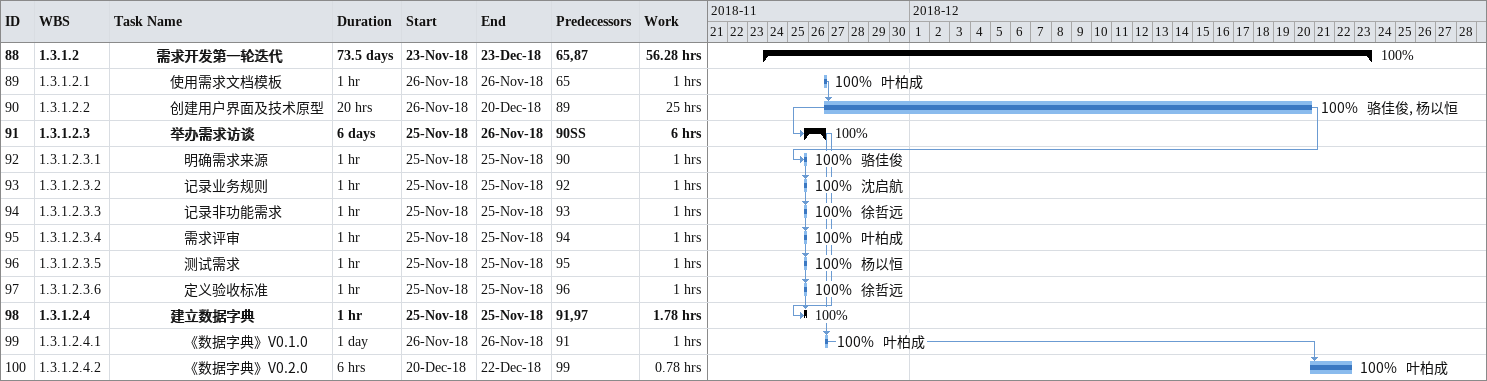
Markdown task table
| ID | WBS | Task | Duration | Start | Finish | Predecessors | Resources | % complete | Work (h) |
|---|---|---|---|---|---|---|---|---|---|
| 88 | 1.3.1.2 | **需求开发第一轮迭代** | 73.5d | 2018-11-23 | 2018-12-23 | 65, 87 |  | 100 | 56.28 |
| 89 | 1.3.1.2.1 | 使用需求文档模板 | 1h | 2018-11-26 | 2018-11-26 | 65 | 叶柏成 | 100 | 1 |
| 90 | 1.3.1.2.2 | 创建用户界面及技术原型 | 20h | 2018-11-26 | 2018-12-20 | 89 | 骆佳俊, 杨以恒 | 100 | 25 |
| 91 | 1.3.1.2.3 | **举办需求访谈** | 6d | 2018-11-25 | 2018-11-26 | 90SS |  | 100 | 6 |
| 92 | 1.3.1.2.3.1 | 明确需求来源 | 1h | 2018-11-25 | 2018-11-25 | 90 | 骆佳俊 | 100 | 1 |
| 93 | 1.3.1.2.3.2 | 记录业务规则 | 1h | 2018-11-25 | 2018-11-25 | 92 | 沈启航 | 100 | 1 |
| 94 | 1.3.1.2.3.3 | 记录非功能需求 | 1h | 2018-11-25 | 2018-11-25 | 93 | 徐哲远 | 100 | 1 |
| 95 | 1.3.1.2.3.4 | 需求评审 | 1h | 2018-11-25 | 2018-11-25 | 94 | 叶柏成 | 100 | 1 |
| 96 | 1.3.1.2.3.5 | 测试需求 | 1h | 2018-11-25 | 2018-11-25 | 95 | 杨以恒 | 100 | 1 |
| 97 | 1.3.1.2.3.6 | 定义验收标准 | 1h | 2018-11-25 | 2018-11-25 | 96 | 徐哲远 | 100 | 1 |
| 98 | 1.3.1.2.4 | **建立数据字典** | 1h | 2018-11-25 | 2018-11-25 | 91, 97 |  | 100 | 1.78 |
| 99 | 1.3.1.2.4.1 | 《数据字典》V0.1.0 | 1d | 2018-11-26 | 2018-11-26 | 91 | 叶柏成 | 100 | 1 |
| 100 | 1.3.1.2.4.2 | 《数据字典》V0.2.0 | 6h | 2018-12-20 | 2018-12-22 | 99 | 叶柏成 | 100 | 0.78 |
